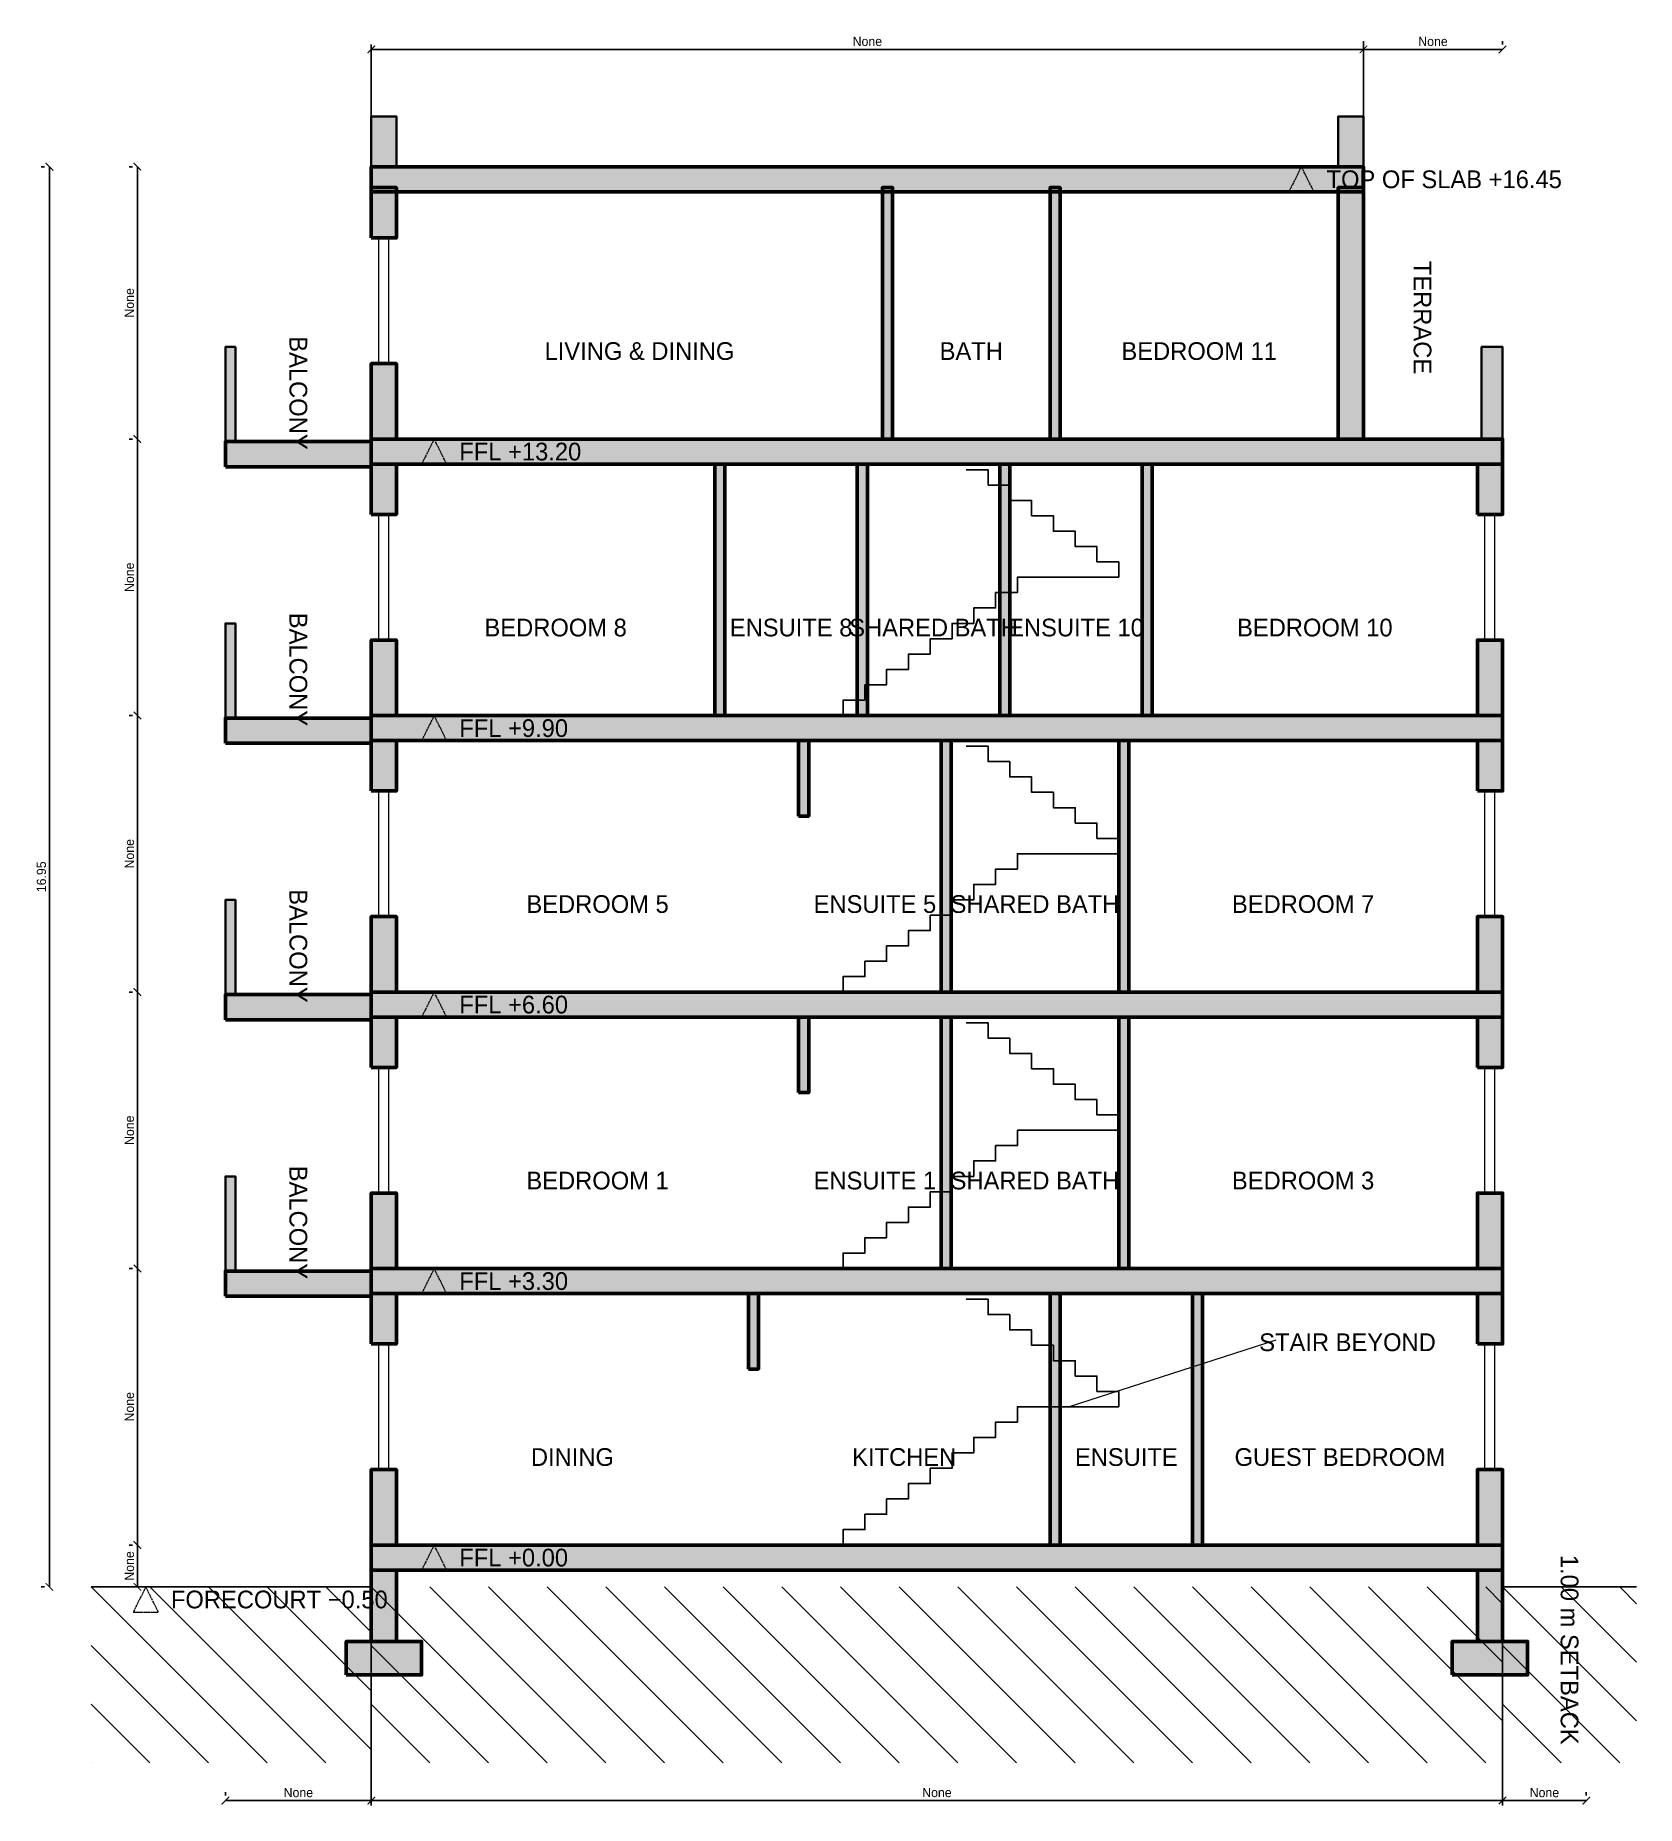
# Model space of a CAD drawing. Header units: millimetres. Extents: x -509 to 18600, y -3110 to 18017.
import ezdxf
from ezdxf.enums import TextEntityAlignment as Align

# ---------------------------------------------------------------- set-up
doc = ezdxf.new("R2010")
doc.units = ezdxf.units.MM
doc.header["$LTSCALE"] = 20
doc.linetypes.add('DASHED', pattern=[1.524, 1.27, -0.254])
for name, color, linetype, lineweight in [('A-ANNO-DIMS', 5, 'CONTINUOUS', 13), ('A-ANNO-PATT', 8, 'CONTINUOUS', 9), ('A-ANNO-SYMB', 5, 'DASHED', 13), ('A-ANNO-TEXT', 7, 'CONTINUOUS', 13), ('A-FLOR', 7, 'CONTINUOUS', 25), ('A-FURN', 6, 'CONTINUOUS', 13), ('A-WALL', 7, 'CONTINUOUS', 50), ('A-WALL-PATT', 7, 'CONTINUOUS', 9), ('A-WALL-PRHT', 9, 'CONTINUOUS', 35)]:
    doc.layers.add(name, color=color, linetype=linetype, lineweight=lineweight)
doc.dimstyles.new('ARCH', dxfattribs={"dimtxt": 2.2, "dimasz": 1.8, "dimexe": 1.2, "dimexo": 2, "dimgap": 0.8, "dimtad": 1, "dimlfac": 0.001, "dimblk": 'ARCHTICK', "dimcen": 2.5, "dimazin": 3, "dimtfac": 1, "dimtmove": 0, "dimatfit": 3})

# ---------------------------------------------------------------- blocks, each defined once
blk = doc.blocks.new('_ARCHTICK')
at = {"color": 0, "linetype": 'BYBLOCK', "const_width": 0.15}
blk.add_lwpolyline([(-0.5, -0.5), (0.5, 0.5)], dxfattribs=at)

msp = doc.modelspace()

# ---------------------------------------------------------------- hatches: boundary and pattern name
at = {"layer": 'A-WALL-PATT'}
for points in [[(3500, 16450), (3800, 16450), (3800, 17050), (3500, 17050)], [(15040, 16450), (15340, 16450), (15340, 17050), (15040, 17050)], [(3500, 16150), (15340, 16150), (15340, 16450), (3500, 16450)], [(3500, 15600), (3800, 15600), (3800, 16200), (3500, 16200)], [(9600, 13200), (9720, 13200), (9720, 16200), (9600, 16200)], [(11600, 13200), (11720, 13200), (11720, 16200), (11600, 16200)], [(15040, 13200), (15340, 13200), (15340, 16200), (15040, 16200)], [(1758.449, 13170), (1878.449, 13170), (1878.449, 14300), (1758.449, 14300)], [(16750, 13200), (17000, 13200), (17000, 14300), (16750, 14300)], [(3500, 13200), (3800, 13200), (3800, 14100), (3500, 14100)], [(1758.449, 12870), (3500, 12870), (3500, 13170), (1758.449, 13170)], [(3500, 12900), (17000, 12900), (17000, 13200), (3500, 13200)], [(3500, 12300), (3800, 12300), (3800, 12900), (3500, 12900)], [(7600, 9900), (7720, 9900), (7720, 12900), (7600, 12900)], [(9300, 9900), (9420, 9900), (9420, 12900), (9300, 12900)], [(11000, 9900), (11120, 9900), (11120, 12900), (11000, 12900)], [(12700, 9900), (12820, 9900), (12820, 12900), (12700, 12900)], [(16700, 12300), (17000, 12300), (17000, 12900), (16700, 12900)], [(1758.449, 9870), (1878.449, 9870), (1878.449, 11000), (1758.449, 11000)], [(3500, 9900), (3800, 9900), (3800, 10800), (3500, 10800)], [(16700, 9900), (17000, 9900), (17000, 10800), (16700, 10800)], [(1758.449, 9570), (3500, 9570), (3500, 9870), (1758.449, 9870)], [(3500, 9600), (17000, 9600), (17000, 9900), (3500, 9900)], [(3500, 9000), (3800, 9000), (3800, 9600), (3500, 9600)], [(8600, 8700), (8720, 8700), (8720, 9600), (8600, 9600)], [(10300, 6600), (10420, 6600), (10420, 9600), (10300, 9600)], [(12420, 6600), (12540, 6600), (12540, 9600), (12420, 9600)], [(16700, 9000), (17000, 9000), (17000, 9600), (16700, 9600)], [(1758.449, 6570), (1878.449, 6570), (1878.449, 7700), (1758.449, 7700)], [(3500, 6600), (3800, 6600), (3800, 7500), (3500, 7500)], [(16700, 6600), (17000, 6600), (17000, 7500), (16700, 7500)], [(1758.449, 6270), (3500, 6270), (3500, 6570), (1758.449, 6570)], [(3500, 6300), (17000, 6300), (17000, 6600), (3500, 6600)], [(3500, 5700), (3800, 5700), (3800, 6300), (3500, 6300)], [(8600, 5400), (8720, 5400), (8720, 6300), (8600, 6300)], [(10300, 3300), (10420, 3300), (10420, 6300), (10300, 6300)], [(12420, 3300), (12540, 3300), (12540, 6300), (12420, 6300)], [(16700, 5700), (17000, 5700), (17000, 6300), (16700, 6300)], [(1758.449, 3270), (1878.449, 3270), (1878.449, 4400), (1758.449, 4400)], [(3500, 3300), (3800, 3300), (3800, 4200), (3500, 4200)], [(16700, 3300), (17000, 3300), (17000, 4200), (16700, 4200)], [(1758.449, 2970), (3500, 2970), (3500, 3270), (1758.449, 3270)], [(3500, 3000), (17000, 3000), (17000, 3300), (3500, 3300)], [(3500, 2400), (3800, 2400), (3800, 3000), (3500, 3000)], [(8000, 2100), (8120, 2100), (8120, 3000), (8000, 3000)], [(11600, 0), (11720, 0), (11720, 3000), (11600, 3000)], [(13300, 0), (13420, 0), (13420, 3000), (13300, 3000)], [(16700, 2400), (17000, 2400), (17000, 3000), (16700, 3000)], [(3500, 0), (3800, 0), (3800, 900), (3500, 900)], [(16700, 0), (17000, 0), (17000, 900), (16700, 900)], [(3500, -300), (17000, -300), (17000, 0), (3500, 0)], [(3500, -1150), (3800, -1150), (3800, -300), (3500, -300)], [(16700, -1150), (17000, -1150), (17000, -300), (16700, -300)], [(3200, -1550), (4100, -1550), (4100, -1150), (3200, -1150)], [(16400, -1550), (17300, -1550), (17300, -1150), (16400, -1150)]]:
    msp.add_hatch(color=7, dxfattribs=at).paths.add_polyline_path(points)

# ---------------------------------------------------------------- linework, layer by layer
at = {"layer": 'A-ANNO-PATT'}
for p, q in [((2258.449, -2600), (158.449, -500)), ((2958.449, -2600), (858.449, -500)), ((3500, -2441.551), (1558.449, -500)), ((3500, -1741.551), (2258.449, -500)), ((3500, -1041.551), (2958.449, -500)), ((5600, -2600), (3500, -500)), ((6300, -2600), (4200, -500)), ((7000, -2600), (4900, -500)), ((7700, -2600), (5600, -500)), ((8400, -2600), (6300, -500)), ((9100, -2600), (7000, -500)), ((9800, -2600), (7700, -500)), ((10500, -2600), (8400, -500)), ((11200, -2600), (9100, -500)), ((11900, -2600), (9800, -500)), ((12600, -2600), (10500, -500)), ((13300, -2600), (11200, -500)), ((14000, -2600), (11900, -500)), ((14700, -2600), (12600, -500)), ((15400, -2600), (13300, -500)), ((16100, -2600), (14000, -500)), ((16800, -2600), (14700, -500)), ((17000, -2100), (15400, -500)), ((17000, -1400), (16100, -500)), ((17000, -700), (16800, -500)), ((18600, -2100), (17000, -500)), ((18600, -1400), (17700, -500)), ((18600, -700), (18400, -500)), ((1558.449, -2600), (158.449, -1200)), ((4900, -2600), (3500, -1200)), ((18400, -2600), (17000, -1200)), ((858.449, -2600), (158.449, -1900)), ((4200, -2600), (3500, -1900)), ((17700, -2600), (17000, -1900)), ((158.449, -2600), (158.449, -2600)), ((3500, -2600), (3500, -2600)), ((17000, -2600), (17000, -2600))]:
    msp.add_line(p, q, dxfattribs=at)
at = {"layer": 'A-ANNO-SYMB'}
for points in [[(14600, 16450), (14450, 16150), (14750, 16150)], [(4250, 13200), (4100, 12900), (4400, 12900)], [(4250, 9900), (4100, 9600), (4400, 9600)], [(4250, 6600), (4100, 6300), (4400, 6300)], [(4250, 3300), (4100, 3000), (4400, 3000)], [(4250, 0), (4100, -300), (4400, -300)], [(808.449, -500), (658.449, -800), (958.449, -800)]]:
    msp.add_lwpolyline(points, close=True, dxfattribs=at)
at = {"layer": 'A-FLOR'}
for p, q in [((11470, 11550), (12420, 11550)), ((11470, 8250), (12420, 8250)), ((11470, 4950), (12420, 4950)), ((11470, 1650), (12420, 1650)), ((158.449, -500), (3500, -500)), ((17000, -500), (18600, -500))]:
    msp.add_line(p, q, dxfattribs=at)
for points in [[(12420, 11550), (12420, 11733.333), (12160, 11733.333), (12160, 11916.667), (11900, 11916.667), (11900, 12100), (11640, 12100), (11640, 12283.333), (11380, 12283.333), (11380, 12466.667), (11120, 12466.667), (11120, 12650), (10860, 12650), (10860, 12833.333), (10600, 12833.333)], [(9130, 9900), (9130, 10083.333), (9390, 10083.333), (9390, 10266.667), (9650, 10266.667), (9650, 10450), (9910, 10450), (9910, 10633.333), (10170, 10633.333), (10170, 10816.667), (10430, 10816.667), (10430, 11000), (10690, 11000), (10690, 11183.333), (10950, 11183.333), (10950, 11366.667), (11210, 11366.667), (11210, 11550), (11470, 11550)], [(12420, 8250), (12420, 8433.333), (12160, 8433.333), (12160, 8616.667), (11900, 8616.667), (11900, 8800), (11640, 8800), (11640, 8983.333), (11380, 8983.333), (11380, 9166.667), (11120, 9166.667), (11120, 9350), (10860, 9350), (10860, 9533.333), (10600, 9533.333)], [(9130, 6600), (9130, 6783.333), (9390, 6783.333), (9390, 6966.667), (9650, 6966.667), (9650, 7150), (9910, 7150), (9910, 7333.333), (10170, 7333.333), (10170, 7516.667), (10430, 7516.667), (10430, 7700), (10690, 7700), (10690, 7883.333), (10950, 7883.333), (10950, 8066.667), (11210, 8066.667), (11210, 8250), (11470, 8250)], [(12420, 4950), (12420, 5133.333), (12160, 5133.333), (12160, 5316.667), (11900, 5316.667), (11900, 5500), (11640, 5500), (11640, 5683.333), (11380, 5683.333), (11380, 5866.667), (11120, 5866.667), (11120, 6050), (10860, 6050), (10860, 6233.333), (10600, 6233.333)], [(9130, 3300), (9130, 3483.333), (9390, 3483.333), (9390, 3666.667), (9650, 3666.667), (9650, 3850), (9910, 3850), (9910, 4033.333), (10170, 4033.333), (10170, 4216.667), (10430, 4216.667), (10430, 4400), (10690, 4400), (10690, 4583.333), (10950, 4583.333), (10950, 4766.667), (11210, 4766.667), (11210, 4950), (11470, 4950)], [(12420, 1650), (12420, 1833.333), (12160, 1833.333), (12160, 2016.667), (11900, 2016.667), (11900, 2200), (11640, 2200), (11640, 2383.333), (11380, 2383.333), (11380, 2566.667), (11120, 2566.667), (11120, 2750), (10860, 2750), (10860, 2933.333), (10600, 2933.333)], [(9130, 0), (9130, 183.333), (9390, 183.333), (9390, 366.667), (9650, 366.667), (9650, 550), (9910, 550), (9910, 733.333), (10170, 733.333), (10170, 916.667), (10430, 916.667), (10430, 1100), (10690, 1100), (10690, 1283.333), (10950, 1283.333), (10950, 1466.667), (11210, 1466.667), (11210, 1650), (11470, 1650)]]:
    msp.add_lwpolyline(points, dxfattribs=at)
at = {"layer": 'A-FURN'}
for p, q in [((3590, 14100), (3590, 15600)), ((3710, 14100), (3710, 15600)), ((3590, 10800), (3590, 12300)), ((3710, 10800), (3710, 12300)), ((16790, 10800), (16790, 12300)), ((16910, 10800), (16910, 12300)), ((3590, 7500), (3590, 9000)), ((3710, 7500), (3710, 9000)), ((16790, 7500), (16790, 9000)), ((16910, 7500), (16910, 9000)), ((3590, 4200), (3590, 5700)), ((3710, 4200), (3710, 5700)), ((16790, 4200), (16790, 5700)), ((16910, 4200), (16910, 5700)), ((3590, 900), (3590, 2400)), ((3710, 900), (3710, 2400)), ((11820, 1650), (14300, 2450)), ((16790, 900), (16790, 2400)), ((16910, 900), (16910, 2400))]:
    msp.add_line(p, q, dxfattribs=at)
at = {"layer": 'A-WALL'}
for points in [[(3500, 16150), (15340, 16150), (15340, 16450), (3500, 16450)], [(3500, 15600), (3800, 15600), (3800, 16200), (3500, 16200)], [(9600, 13200), (9720, 13200), (9720, 16200), (9600, 16200)], [(11600, 13200), (11720, 13200), (11720, 16200), (11600, 16200)], [(15040, 13200), (15340, 13200), (15340, 16200), (15040, 16200)], [(3500, 13200), (3800, 13200), (3800, 14100), (3500, 14100)], [(1758.449, 12870), (3500, 12870), (3500, 13170), (1758.449, 13170)], [(3500, 12900), (17000, 12900), (17000, 13200), (3500, 13200)], [(3500, 12300), (3800, 12300), (3800, 12900), (3500, 12900)], [(7600, 9900), (7720, 9900), (7720, 12900), (7600, 12900)], [(9300, 9900), (9420, 9900), (9420, 12900), (9300, 12900)], [(11000, 9900), (11120, 9900), (11120, 12900), (11000, 12900)], [(12700, 9900), (12820, 9900), (12820, 12900), (12700, 12900)], [(16700, 12300), (17000, 12300), (17000, 12900), (16700, 12900)], [(3500, 9900), (3800, 9900), (3800, 10800), (3500, 10800)], [(16700, 9900), (17000, 9900), (17000, 10800), (16700, 10800)], [(1758.449, 9570), (3500, 9570), (3500, 9870), (1758.449, 9870)], [(3500, 9600), (17000, 9600), (17000, 9900), (3500, 9900)], [(3500, 9000), (3800, 9000), (3800, 9600), (3500, 9600)], [(8600, 8700), (8720, 8700), (8720, 9600), (8600, 9600)], [(10300, 6600), (10420, 6600), (10420, 9600), (10300, 9600)], [(12420, 6600), (12540, 6600), (12540, 9600), (12420, 9600)], [(16700, 9000), (17000, 9000), (17000, 9600), (16700, 9600)], [(3500, 6600), (3800, 6600), (3800, 7500), (3500, 7500)], [(16700, 6600), (17000, 6600), (17000, 7500), (16700, 7500)], [(1758.449, 6270), (3500, 6270), (3500, 6570), (1758.449, 6570)], [(3500, 6300), (17000, 6300), (17000, 6600), (3500, 6600)], [(3500, 5700), (3800, 5700), (3800, 6300), (3500, 6300)], [(8600, 5400), (8720, 5400), (8720, 6300), (8600, 6300)], [(10300, 3300), (10420, 3300), (10420, 6300), (10300, 6300)], [(12420, 3300), (12540, 3300), (12540, 6300), (12420, 6300)], [(16700, 5700), (17000, 5700), (17000, 6300), (16700, 6300)], [(3500, 3300), (3800, 3300), (3800, 4200), (3500, 4200)], [(16700, 3300), (17000, 3300), (17000, 4200), (16700, 4200)], [(1758.449, 2970), (3500, 2970), (3500, 3270), (1758.449, 3270)], [(3500, 3000), (17000, 3000), (17000, 3300), (3500, 3300)], [(3500, 2400), (3800, 2400), (3800, 3000), (3500, 3000)], [(8000, 2100), (8120, 2100), (8120, 3000), (8000, 3000)], [(11600, 0), (11720, 0), (11720, 3000), (11600, 3000)], [(13300, 0), (13420, 0), (13420, 3000), (13300, 3000)], [(16700, 2400), (17000, 2400), (17000, 3000), (16700, 3000)], [(3500, 0), (3800, 0), (3800, 900), (3500, 900)], [(16700, 0), (17000, 0), (17000, 900), (16700, 900)], [(3500, -300), (17000, -300), (17000, 0), (3500, 0)], [(3500, -1150), (3800, -1150), (3800, -300), (3500, -300)], [(16700, -1150), (17000, -1150), (17000, -300), (16700, -300)], [(3200, -1550), (4100, -1550), (4100, -1150), (3200, -1150)], [(16400, -1550), (17300, -1550), (17300, -1150), (16400, -1150)]]:
    msp.add_lwpolyline(points, close=True, dxfattribs=at)
at = {"layer": 'A-WALL-PRHT'}
for points in [[(3500, 16450), (3800, 16450), (3800, 17050), (3500, 17050)], [(15040, 16450), (15340, 16450), (15340, 17050), (15040, 17050)], [(1758.449, 13170), (1878.449, 13170), (1878.449, 14300), (1758.449, 14300)], [(16750, 13200), (17000, 13200), (17000, 14300), (16750, 14300)], [(1758.449, 9870), (1878.449, 9870), (1878.449, 11000), (1758.449, 11000)], [(1758.449, 6570), (1878.449, 6570), (1878.449, 7700), (1758.449, 7700)], [(1758.449, 3270), (1878.449, 3270), (1878.449, 4400), (1758.449, 4400)]]:
    msp.add_lwpolyline(points, close=True, dxfattribs=at)

# ---------------------------------------------------------------- texts
at = {"layer": 'A-ANNO-TEXT'}
for s, height, p in [('TOP OF SLAB +16.45', 211.66667, (14900, 16300)), ('FFL +13.20', 211.6667, (4550, 13050)), ('FFL +9.90', 211.6667, (4550, 9750)), ('FFL +6.60', 211.6667, (4550, 6450)), ('FFL +3.30', 211.6667, (4550, 3150)), ('FFL +0.00', 211.6667, (4550, -150)), ('FORECOURT −0.50', 211.66667, (1108.449, -650))]:
    msp.add_text(s, height=height, dxfattribs=at).set_placement(p, align=Align.MIDDLE_LEFT)
for s, height, p in [('TERRACE', 211.6667, (16045, 14650)), ('BALCONY', 211.6667, (2629.224, 13750)), ('BALCONY', 211.6667, (2629.224, 10450)), ('BALCONY', 211.6667, (2629.224, 7150)), ('BALCONY', 211.6667, (2629.224, 3850)), ('1.00 m SETBACK', 211.66667, (17800, -1250))]:
    msp.add_text(s, height=height, rotation=-90, dxfattribs=at).set_placement(p, align=Align.MIDDLE_CENTER)
for s, height, p in [('LIVING & DINING', 211.66667, (6700, 14250)), ('BATH', 211.6667, (10660, 14250)), ('BEDROOM 11', 211.6667, (13380, 14250)), ('BEDROOM 8', 211.6667, (5700, 10950)), ('ENSUITE 8', 211.6667, (8510, 10950)), ('SHARED BATH', 211.66667, (10210, 10950)), ('ENSUITE 10', 211.6667, (11910, 10950)), ('BEDROOM 10', 211.6667, (14760, 10950)), ('BEDROOM 5', 211.6667, (6200, 7650)), ('ENSUITE 5', 211.6667, (9510, 7650)), ('SHARED BATH', 211.66667, (11420, 7650)), ('BEDROOM 7', 211.6667, (14620, 7650)), ('BEDROOM 1', 211.6667, (6200, 4350)), ('ENSUITE 1', 211.6667, (9510, 4350)), ('SHARED BATH', 211.66667, (11420, 4350)), ('BEDROOM 3', 211.6667, (14620, 4350)), ('STAIR BEYOND', 211.66667, (15150, 2420)), ('DINING', 211.6667, (5900, 1050)), ('KITCHEN', 211.6667, (9860, 1050)), ('ENSUITE', 211.6667, (12510, 1050)), ('GUEST BEDROOM', 211.66667, (15060, 1050))]:
    msp.add_text(s, height=height, dxfattribs=at).set_placement(p, align=Align.MIDDLE_CENTER)

# ---------------------------------------------------------------- dimensions: what is measured, and where the dimension line sits
at = {"layer": 'A-ANNO-DIMS'}
for base, p1, p2 in [((3500, 17850), (3500, 16450), (15340, 16450)), ((15340, 17850), (15340, 17850), (17000, 17850)), ((3500, -3050), (3500, -500), (17000, -500)), ((1758.449, -3050), (1758.449, -3050), (3500, -3050)), ((17000, -3050), (17000, -3050), (18000, -3050))]:
    msp.add_linear_dim(base=base, p1=p1, p2=p2, text='None', dimstyle='ARCH', override={"dimscale": 50}, dxfattribs=at).render()
for base, p1, p2, text in [((-341.551, -500), (-341.551, -500), (-341.551, 16450), '16.95'), ((708.449, 13200), (708.449, 13200), (708.449, 16450), 'None'), ((708.449, 9900), (708.449, 9900), (708.449, 13200), 'None'), ((708.449, 6600), (708.449, 6600), (708.449, 9900), 'None'), ((708.449, 3300), (708.449, 3300), (708.449, 6600), 'None'), ((708.449, 0), (708.449, 0), (708.449, 3300), 'None'), ((708.449, -500), (708.449, -500), (708.449, 0), 'None')]:
    msp.add_linear_dim(base=base, p1=p1, p2=p2, angle=90, text=text, dimstyle='ARCH', override={"dimscale": 50}, dxfattribs=at).render()

doc.saveas('drawing.dxf')
